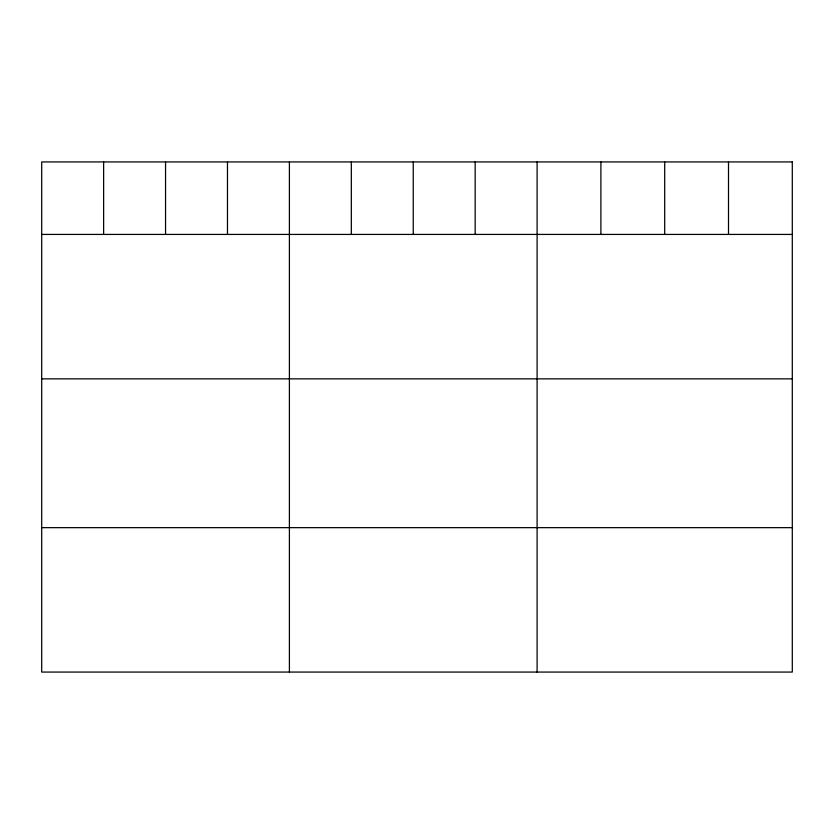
<?xml version="1.0" encoding="UTF-8"?>
<svg xmlns="http://www.w3.org/2000/svg" width="834" height="834" viewBox="0 0 834 834"><rect width="100%" height="100%" fill="white"/><g stroke="black" fill="none" stroke-linecap="round" stroke-linejoin="round"><path stroke-width="1.25" d="M41.7 234.427L792.3 234.427M41.7 378.855L792.3 378.855M41.7 527.651L792.3 527.651M728.499 161.932L728.499 234.427M664.698 161.932L664.698 234.427M600.897 161.932L600.897 234.427M537.096 161.932L537.096 672.068M475.171 161.932L475.171 234.427M413.247 161.932L413.247 234.427M351.322 161.932L351.322 234.427M289.398 161.932L289.398 672.068M227.473 161.932L227.473 234.427M165.549 161.932L165.549 234.427M103.624 161.932L103.624 234.427M792.3 161.932L41.7 161.932L41.7 672.068L792.3 672.068L792.3 161.932"/></g></svg>
